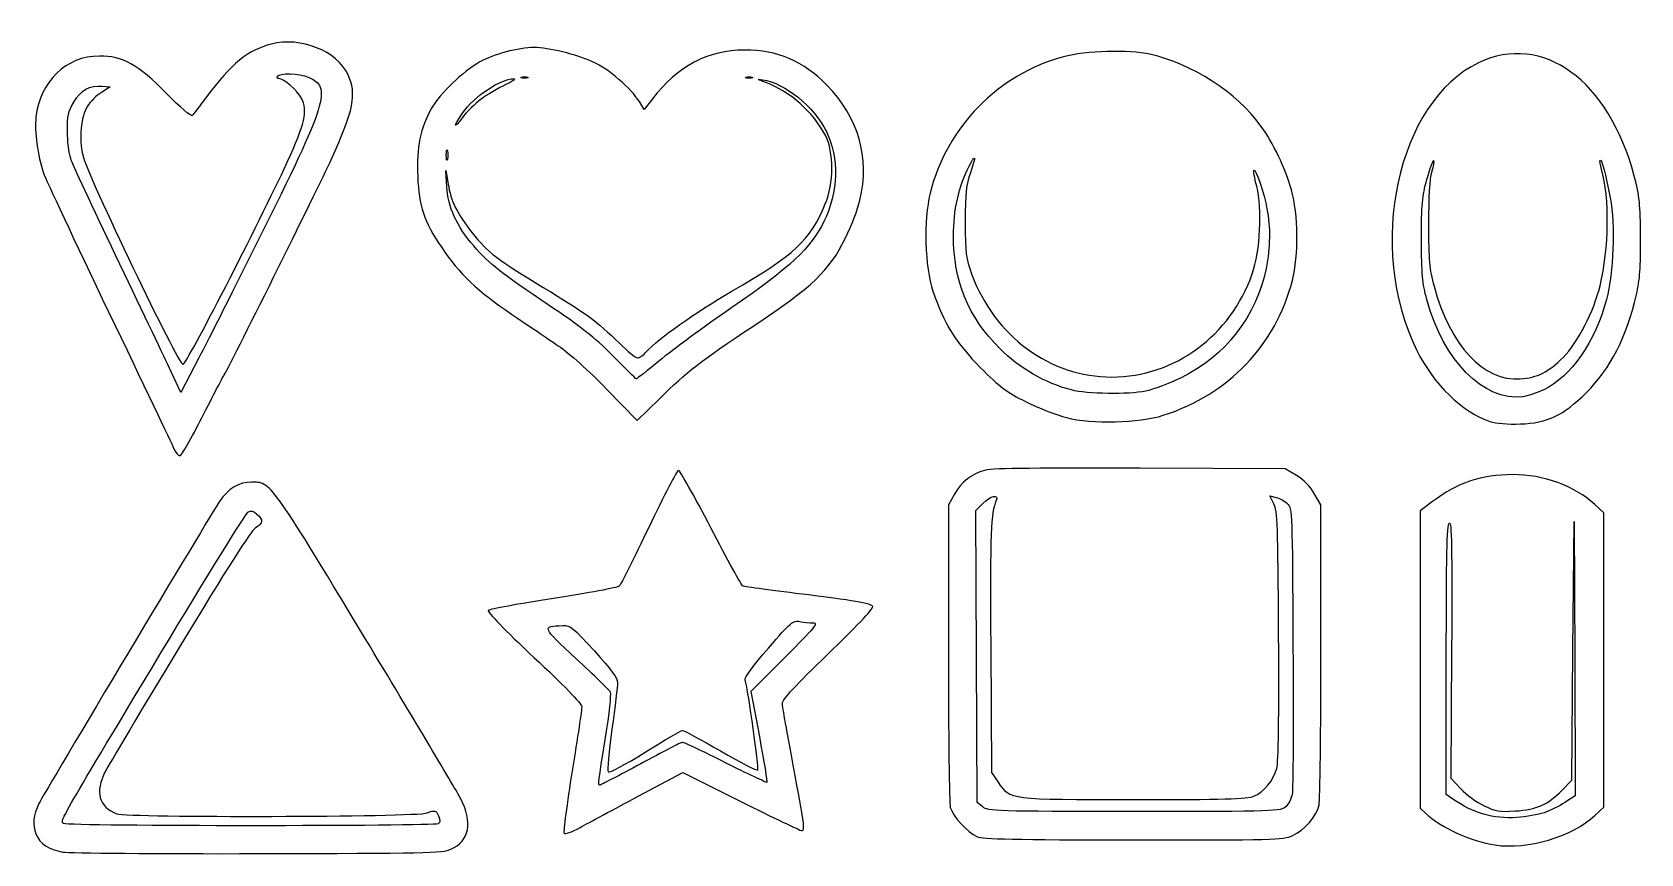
# Model space of a CAD drawing. Header units: centimetres. Extents: x -8.7 to 9.1, y 15.5 to 24.6.
import ezdxf

# ---------------------------------------------------------------- set-up
doc = ezdxf.new("R2010")
doc.units = ezdxf.units.CM
doc.header["$MEASUREMENT"] = 0
doc.layers.add('Layer 1', color=7, linetype='Continuous')

msp = doc.modelspace()

# ---------------------------------------------------------------- linework, layer by layer
at = {"layer": 'Layer 1'}
for points, knots in [([(7.47234, 20.31422), (7.16802, 20.4134), (6.84967, 20.72395), (6.66033, 21.10632), (6.66033, 21.10632), (6.09834, 22.24131), (6.44721, 23.85918), (7.34656, 24.28866), (7.34656, 24.28866), (8.05811, 24.62846), (8.79112, 24.09546), (9.07176, 23.03421), (9.07176, 23.03421), (9.13023, 22.81313), (9.14006, 22.71853), (9.14246, 22.35408), (9.14246, 22.35408), (9.1446, 22.02833), (9.134, 21.88256), (9.09648, 21.72167), (9.09648, 21.72167), (8.98504, 21.24377), (8.81133, 20.90408), (8.53935, 20.63219), (8.53935, 20.63219), (8.28673, 20.37964), (8.11254, 20.29698), (7.80959, 20.28586), (7.80959, 20.28586), (7.66803, 20.28067), (7.54305, 20.29118), (7.47234, 20.31422)], [0, 0, 0, 0, 0.11111111, 0.11111111, 0.11111111, 0.11111111, 0.22222222, 0.22222222, 0.22222222, 0.22222222, 0.33333333, 0.33333333, 0.33333333, 0.33333333, 0.44444444, 0.44444444, 0.44444444, 0.44444444, 0.55555556, 0.55555556, 0.55555556, 0.55555556, 0.66666667, 0.66666667, 0.66666667, 0.66666667, 0.77777778, 0.77777778, 0.77777778, 0.77777778, 1, 1, 1, 1]), ([(-7.11151, 20.01913), (-7.13239, 20.06643), (-7.45657, 20.7459), (-7.83191, 21.52907), (-7.83191, 21.52907), (-8.20724, 22.31224), (-8.53183, 23.00453), (-8.5532, 23.06748), (-8.5532, 23.06748), (-8.61841, 23.25955), (-8.65495, 23.52987), (-8.63692, 23.68679), (-8.63692, 23.68679), (-8.59102, 24.08637), (-8.30473, 24.36182), (-7.93312, 24.36394), (-7.93312, 24.36394), (-7.67358, 24.36541), (-7.511, 24.27434), (-7.18789, 23.94644), (-7.18789, 23.94644), (-7.03897, 23.79533), (-6.91708, 23.69155), (-6.90484, 23.70547), (-6.90484, 23.70547), (-6.89302, 23.71891), (-6.82525, 23.80731), (-6.75423, 23.90189), (-6.75423, 23.90189), (-6.46555, 24.28639), (-6.29375, 24.42715), (-6.02812, 24.49682), (-6.02812, 24.49682), (-5.70559, 24.58141), (-5.29795, 24.41792), (-5.17916, 24.15632), (-5.17916, 24.15632), (-5.0805, 23.93907), (-5.11399, 23.77092), (-5.36682, 23.21398), (-5.36682, 23.21398), (-5.5059, 22.90762), (-6.51881, 20.86878), (-6.55641, 20.8195), (-6.55641, 20.8195), (-6.56752, 20.80495), (-6.67473, 20.59956), (-6.79466, 20.36309), (-6.79466, 20.36309), (-6.9146, 20.12662), (-7.02641, 19.93314), (-7.04313, 19.93314), (-7.04313, 19.93314), (-7.05985, 19.93314), (-7.09063, 19.97184), (-7.11151, 20.01913)], [0, 0, 0, 0, 0.06666667, 0.06666667, 0.06666667, 0.06666667, 0.13333333, 0.13333333, 0.13333333, 0.13333333, 0.2, 0.2, 0.2, 0.2, 0.26666667, 0.26666667, 0.26666667, 0.26666667, 0.33333333, 0.33333333, 0.33333333, 0.33333333, 0.4, 0.4, 0.4, 0.4, 0.46666667, 0.46666667, 0.46666667, 0.46666667, 0.53333333, 0.53333333, 0.53333333, 0.53333333, 0.6, 0.6, 0.6, 0.6, 0.66666667, 0.66666667, 0.66666667, 0.66666667, 0.73333333, 0.73333333, 0.73333333, 0.73333333, 0.8, 0.8, 0.8, 0.8, 0.86666667, 0.86666667, 0.86666667, 0.86666667, 1, 1, 1, 1]), ([(-2.31057, 20.66969), (-2.50471, 20.86952), (-2.7324, 21.07391), (-2.84921, 21.15321), (-2.84921, 21.15321), (-2.9605, 21.22876), (-3.19444, 21.38652), (-3.36906, 21.50378), (-3.36906, 21.50378), (-3.73473, 21.74932), (-3.94988, 21.95474), (-4.1416, 22.2414), (-4.1416, 22.2414), (-4.33823, 22.53538), (-4.39244, 22.69601), (-4.40733, 23.02877), (-4.40733, 23.02877), (-4.42174, 23.35096), (-4.37745, 23.56804), (-4.25258, 23.78721), (-4.25258, 23.78721), (-4.16047, 23.94889), (-3.90852, 24.18978), (-3.71732, 24.29898), (-3.71732, 24.29898), (-3.56892, 24.38373), (-3.28985, 24.45752), (-3.11771, 24.45752), (-3.11771, 24.45752), (-2.95869, 24.45752), (-2.65221, 24.38253), (-2.46319, 24.29737), (-2.46319, 24.29737), (-2.28977, 24.21923), (-2.04391, 24.00842), (-1.95114, 23.85832), (-1.95114, 23.85832), (-1.95114, 23.85832), (-1.89685, 23.77049), (-1.89685, 23.77049), (-1.89685, 23.77049), (-1.89685, 23.77049), (-1.80653, 23.88882), (-1.80653, 23.88882), (-1.80653, 23.88882), (-1.53028, 24.25073), (-1.18981, 24.4314), (-0.7853, 24.43075), (-0.7853, 24.43075), (-0.41757, 24.43015), (-0.13873, 24.31092), (0.12585, 24.04113), (0.12585, 24.04113), (0.47823, 23.6818), (0.60476, 23.24162), (0.49253, 22.76548), (0.49253, 22.76548), (0.4704, 22.6716), (0.39708, 22.4811), (0.32958, 22.34214), (0.32958, 22.34214), (0.15735, 21.98755), (-0.03064, 21.80806), (-0.68467, 21.37373), (-0.68467, 21.37373), (-1.29054, 20.97138), (-1.4104, 20.87846), (-1.7324, 20.56157), (-1.7324, 20.56157), (-1.7324, 20.56157), (-1.97428, 20.32353), (-1.97428, 20.32353), (-1.97428, 20.32353), (-1.97428, 20.32353), (-2.31057, 20.66969), (-2.31057, 20.66969)], [0, 0, 0, 0, 0.05, 0.05, 0.05, 0.05, 0.1, 0.1, 0.1, 0.1, 0.15, 0.15, 0.15, 0.15, 0.2, 0.2, 0.2, 0.2, 0.25, 0.25, 0.25, 0.25, 0.3, 0.3, 0.3, 0.3, 0.35, 0.35, 0.35, 0.35, 0.4, 0.4, 0.4, 0.4, 0.45, 0.45, 0.45, 0.45, 0.5, 0.5, 0.5, 0.5, 0.55, 0.55, 0.55, 0.55, 0.6, 0.6, 0.6, 0.6, 0.65, 0.65, 0.65, 0.65, 0.7, 0.7, 0.7, 0.7, 0.75, 0.75, 0.75, 0.75, 0.8, 0.8, 0.8, 0.8, 0.85, 0.85, 0.85, 0.85, 0.9, 0.9, 0.9, 0.9, 1, 1, 1, 1]), ([(2.7825, 20.35613), (2.67336, 20.38506), (2.47096, 20.46439), (2.33271, 20.53241), (2.33271, 20.53241), (2.11764, 20.63823), (2.04491, 20.6927), (1.82886, 20.90977), (1.82886, 20.90977), (1.55989, 21.18001), (1.4208, 21.40348), (1.30045, 21.75877), (1.30045, 21.75877), (1.21074, 22.02358), (1.19638, 22.54646), (1.27063, 22.84471), (1.27063, 22.84471), (1.45281, 23.57644), (2.02413, 24.1607), (2.74846, 24.35598), (2.74846, 24.35598), (2.99043, 24.42122), (3.47847, 24.43522), (3.70496, 24.38341), (3.70496, 24.38341), (4.17911, 24.27496), (4.65997, 23.96431), (4.93621, 23.588), (4.93621, 23.588), (5.06884, 23.40732), (5.20643, 23.11886), (5.27342, 22.88101), (5.27342, 22.88101), (5.34993, 22.60932), (5.35489, 22.15269), (5.28431, 21.87783), (5.28431, 21.87783), (5.10004, 21.16025), (4.57959, 20.61602), (3.85406, 20.38225), (3.85406, 20.38225), (3.58498, 20.29554), (3.05934, 20.28273), (2.7825, 20.35613)], [0, 0, 0, 0, 0.08333333, 0.08333333, 0.08333333, 0.08333333, 0.16666667, 0.16666667, 0.16666667, 0.16666667, 0.25, 0.25, 0.25, 0.25, 0.33333333, 0.33333333, 0.33333333, 0.33333333, 0.41666667, 0.41666667, 0.41666667, 0.41666667, 0.5, 0.5, 0.5, 0.5, 0.58333333, 0.58333333, 0.58333333, 0.58333333, 0.66666667, 0.66666667, 0.66666667, 0.66666667, 0.75, 0.75, 0.75, 0.75, 0.83333333, 0.83333333, 0.83333333, 0.83333333, 1, 1, 1, 1]), ([(-6.17783, 22.31439), (-5.4037, 23.86709), (-5.35683, 24.01936), (-5.6193, 24.12903), (-5.6193, 24.12903), (-5.72252, 24.17216), (-5.93785, 24.17906), (-5.96198, 24.14002), (-5.96198, 24.14002), (-5.97097, 24.12547), (-5.96387, 24.11356), (-5.94619, 24.11356), (-5.94619, 24.11356), (-5.89096, 24.11356), (-5.73899, 23.98233), (-5.69442, 23.89614), (-5.69442, 23.89614), (-5.62434, 23.76062), (-5.65829, 23.60864), (-5.85275, 23.18752), (-5.85275, 23.18752), (-6.17257, 22.4949), (-6.96683, 20.9526), (-7.0074, 20.94542), (-7.0074, 20.94542), (-7.0566, 20.93671), (-8.07013, 23.05018), (-8.11901, 23.26341), (-8.11901, 23.26341), (-8.16182, 23.45016), (-8.13865, 23.69079), (-8.06665, 23.80729), (-8.06665, 23.80729), (-8.0354, 23.85786), (-7.96578, 23.92662), (-7.91195, 23.96009), (-7.91195, 23.96009), (-7.91195, 23.96009), (-7.81406, 24.02096), (-7.81406, 24.02096), (-7.81406, 24.02096), (-7.81406, 24.02096), (-7.90319, 24.02948), (-7.90319, 24.02948), (-7.90319, 24.02948), (-8.04085, 24.04265), (-8.13891, 23.98745), (-8.21856, 23.85196), (-8.21856, 23.85196), (-8.27993, 23.74758), (-8.2901, 23.70119), (-8.28884, 23.53148), (-8.28884, 23.53148), (-8.28802, 23.42234), (-8.27136, 23.28542), (-8.2518, 23.22721), (-8.2518, 23.22721), (-8.23225, 23.169), (-8.00812, 22.6868), (-7.75375, 22.15564), (-7.75375, 22.15564), (-7.49937, 21.62449), (-7.23247, 21.06494), (-7.16064, 20.9122), (-7.16064, 20.9122), (-7.16064, 20.9122), (-7.03002, 20.63449), (-7.03002, 20.63449), (-7.03002, 20.63449), (-7.03002, 20.63449), (-6.83147, 21.01803), (-6.83147, 21.01803), (-6.83147, 21.01803), (-6.72227, 21.22899), (-6.42813, 21.81235), (-6.17783, 22.31439)], [0, 0, 0, 0, 0.05, 0.05, 0.05, 0.05, 0.1, 0.1, 0.1, 0.1, 0.15, 0.15, 0.15, 0.15, 0.2, 0.2, 0.2, 0.2, 0.25, 0.25, 0.25, 0.25, 0.3, 0.3, 0.3, 0.3, 0.35, 0.35, 0.35, 0.35, 0.4, 0.4, 0.4, 0.4, 0.45, 0.45, 0.45, 0.45, 0.5, 0.5, 0.5, 0.5, 0.55, 0.55, 0.55, 0.55, 0.6, 0.6, 0.6, 0.6, 0.65, 0.65, 0.65, 0.65, 0.7, 0.7, 0.7, 0.7, 0.75, 0.75, 0.75, 0.75, 0.8, 0.8, 0.8, 0.8, 0.85, 0.85, 0.85, 0.85, 0.9, 0.9, 0.9, 0.9, 1, 1, 1, 1]), ([(-1.72614, 20.98952), (-1.58688, 21.10486), (-1.22686, 21.36895), (-0.9261, 21.57639), (-0.9261, 21.57639), (-0.27801, 22.0234), (-0.04915, 22.23722), (0.09312, 22.52866), (0.09312, 22.52866), (0.25395, 22.8581), (0.2642, 23.23239), (0.12048, 23.5272), (0.12048, 23.5272), (-0.01265, 23.80028), (-0.33827, 24.06494), (-0.58627, 24.10164), (-0.58627, 24.10164), (-0.65353, 24.1116), (-0.64653, 24.10535), (-0.55125, 24.07035), (-0.55125, 24.07035), (-0.28073, 23.97098), (-0.02823, 23.74606), (0.11308, 23.47856), (0.11308, 23.47856), (0.20522, 23.30415), (0.20324, 22.94904), (0.10889, 22.72428), (0.10889, 22.72428), (-0.06229, 22.31651), (-0.22561, 22.16437), (-0.93257, 21.75408), (-0.93257, 21.75408), (-1.33482, 21.52063), (-1.7333, 21.23791), (-1.87216, 21.08744), (-1.87216, 21.08744), (-1.90744, 21.04921), (-1.95216, 21.01794), (-1.97153, 21.01794), (-1.97153, 21.01794), (-1.9909, 21.01794), (-2.0811, 21.091), (-2.17197, 21.1803), (-2.17197, 21.1803), (-2.42259, 21.42659), (-2.54799, 21.51855), (-3.01727, 21.80016), (-3.01727, 21.80016), (-3.52171, 22.10287), (-3.63014, 22.18624), (-3.80286, 22.40418), (-3.80286, 22.40418), (-3.96912, 22.61398), (-4.04029, 22.75767), (-4.07014, 22.94385), (-4.07014, 22.94385), (-4.07014, 22.94385), (-4.09436, 23.09492), (-4.09436, 23.09492), (-4.09436, 23.09492), (-4.09436, 23.09492), (-4.08522, 22.9149), (-4.08522, 22.9149), (-4.08522, 22.9149), (-4.07404, 22.69484), (-3.97338, 22.47356), (-3.7868, 22.25887), (-3.7868, 22.25887), (-3.61343, 22.05938), (-3.46849, 21.94515), (-2.95092, 21.60008), (-2.95092, 21.60008), (-2.6155, 21.37646), (-2.44332, 21.24056), (-2.24977, 21.04665), (-2.24977, 21.04665), (-2.10867, 20.90529), (-1.99011, 20.78742), (-1.98629, 20.78472), (-1.98629, 20.78472), (-1.98248, 20.78202), (-1.86541, 20.87418), (-1.72614, 20.98952)], [0, 0, 0, 0, 0.04545455, 0.04545455, 0.04545455, 0.04545455, 0.09090909, 0.09090909, 0.09090909, 0.09090909, 0.13636364, 0.13636364, 0.13636364, 0.13636364, 0.18181818, 0.18181818, 0.18181818, 0.18181818, 0.22727273, 0.22727273, 0.22727273, 0.22727273, 0.27272727, 0.27272727, 0.27272727, 0.27272727, 0.31818182, 0.31818182, 0.31818182, 0.31818182, 0.36363636, 0.36363636, 0.36363636, 0.36363636, 0.40909091, 0.40909091, 0.40909091, 0.40909091, 0.45454545, 0.45454545, 0.45454545, 0.45454545, 0.5, 0.5, 0.5, 0.5, 0.54545455, 0.54545455, 0.54545455, 0.54545455, 0.59090909, 0.59090909, 0.59090909, 0.59090909, 0.63636364, 0.63636364, 0.63636364, 0.63636364, 0.68181818, 0.68181818, 0.68181818, 0.68181818, 0.72727273, 0.72727273, 0.72727273, 0.72727273, 0.77272727, 0.77272727, 0.77272727, 0.77272727, 0.81818182, 0.81818182, 0.81818182, 0.81818182, 0.86363636, 0.86363636, 0.86363636, 0.86363636, 0.90909091, 0.90909091, 0.90909091, 0.90909091, 1, 1, 1, 1]), ([(-3.70224, 23.88686), (-3.63234, 23.93818), (-3.51092, 24.01006), (-3.43242, 24.0466), (-3.43242, 24.0466), (-3.35392, 24.08314), (-3.3135, 24.1129), (-3.3426, 24.11272), (-3.3426, 24.11272), (-3.49237, 24.11181), (-3.78379, 23.91547), (-3.91202, 23.72909), (-3.91202, 23.72909), (-4.01551, 23.57868), (-4.01396, 23.54252), (-3.91008, 23.68377), (-3.91008, 23.68377), (-3.86567, 23.74416), (-3.77214, 23.83555), (-3.70224, 23.88686)], [0, 0, 0, 0, 0.16666667, 0.16666667, 0.16666667, 0.16666667, 0.33333333, 0.33333333, 0.33333333, 0.33333333, 0.5, 0.5, 0.5, 0.5, 0.66666667, 0.66666667, 0.66666667, 0.66666667, 1, 1, 1, 1]), ([(-3.19047, 24.13108), (-3.20866, 24.13842), (-3.23842, 24.13842), (-3.25661, 24.13108), (-3.25661, 24.13108), (-3.2748, 24.12374), (-3.25992, 24.11774), (-3.22354, 24.11774), (-3.22354, 24.11774), (-3.18716, 24.11774), (-3.17228, 24.12374), (-3.19047, 24.13108)], [0, 0, 0, 0, 0.25, 0.25, 0.25, 0.25, 0.5, 0.5, 0.5, 0.5, 1, 1, 1, 1]), ([(-0.70338, 24.13108), (-0.72157, 24.13842), (-0.75134, 24.13842), (-0.76953, 24.13108), (-0.76953, 24.13108), (-0.78772, 24.12374), (-0.77284, 24.11774), (-0.73646, 24.11774), (-0.73646, 24.11774), (-0.70008, 24.11774), (-0.68519, 24.12374), (-0.70338, 24.13108)], [0, 0, 0, 0, 0.25, 0.25, 0.25, 0.25, 0.5, 0.5, 0.5, 0.5, 1, 1, 1, 1]), ([(-4.07843, 23.3132), (-4.08508, 23.33866), (-4.09053, 23.31783), (-4.09053, 23.26689), (-4.09053, 23.26689), (-4.09053, 23.21596), (-4.08508, 23.19513), (-4.07843, 23.22059), (-4.07843, 23.22059), (-4.07177, 23.24606), (-4.07177, 23.28773), (-4.07843, 23.3132)], [0, 0, 0, 0, 0.25, 0.25, 0.25, 0.25, 0.5, 0.5, 0.5, 0.5, 1, 1, 1, 1]), ([(3.66094, 20.64975), (3.73805, 20.66553), (3.91426, 20.7325), (4.0525, 20.79859), (4.0525, 20.79859), (4.5331, 21.02832), (4.89358, 21.49257), (4.9924, 22.00906), (4.9924, 22.00906), (5.03878, 22.25145), (5.04201, 22.45927), (5.00271, 22.67184), (5.00271, 22.67184), (4.97253, 22.8351), (4.87545, 23.11971), (4.85643, 23.10069), (4.85643, 23.10069), (4.85032, 23.09458), (4.86477, 23.0137), (4.88853, 22.92095), (4.88853, 22.92095), (4.95268, 22.67053), (4.9288, 22.20721), (4.83839, 21.94835), (4.83839, 21.94835), (4.59984, 21.2653), (3.97558, 20.80627), (3.28521, 20.80627), (3.28521, 20.80627), (2.59805, 20.80627), (1.98482, 21.25706), (1.73015, 21.94941), (1.73015, 21.94941), (1.66528, 22.12578), (1.65916, 22.17547), (1.65914, 22.52606), (1.65914, 22.52606), (1.65912, 22.85228), (1.66766, 22.93343), (1.71615, 23.06821), (1.71615, 23.06821), (1.78283, 23.25357), (1.77633, 23.28872), (1.70223, 23.14346), (1.70223, 23.14346), (1.58636, 22.91633), (1.52869, 22.65793), (1.529, 22.36731), (1.529, 22.36731), (1.52955, 21.86821), (1.69265, 21.4719), (2.0418, 21.12127), (2.0418, 21.12127), (2.25732, 20.90484), (2.54487, 20.73866), (2.83542, 20.66263), (2.83542, 20.66263), (3.00991, 20.61696), (3.46593, 20.60985), (3.66094, 20.64975)], [0, 0, 0, 0, 0.0625, 0.0625, 0.0625, 0.0625, 0.125, 0.125, 0.125, 0.125, 0.1875, 0.1875, 0.1875, 0.1875, 0.25, 0.25, 0.25, 0.25, 0.3125, 0.3125, 0.3125, 0.3125, 0.375, 0.375, 0.375, 0.375, 0.4375, 0.4375, 0.4375, 0.4375, 0.5, 0.5, 0.5, 0.5, 0.5625, 0.5625, 0.5625, 0.5625, 0.625, 0.625, 0.625, 0.625, 0.6875, 0.6875, 0.6875, 0.6875, 0.75, 0.75, 0.75, 0.75, 0.8125, 0.8125, 0.8125, 0.8125, 0.875, 0.875, 0.875, 0.875, 1, 1, 1, 1]), ([(8.06905, 20.66597), (8.369, 20.80757), (8.63962, 21.19689), (8.7643, 21.66617), (8.7643, 21.66617), (8.84305, 21.96258), (8.86205, 22.48928), (8.80486, 22.79064), (8.80486, 22.79064), (8.75523, 23.05216), (8.70991, 23.22354), (8.69446, 23.20809), (8.69446, 23.20809), (8.6885, 23.20213), (8.69487, 23.15802), (8.70862, 23.11007), (8.70862, 23.11007), (8.80073, 22.78891), (8.7939, 22.23761), (8.6926, 21.81535), (8.6926, 21.81535), (8.62583, 21.53705), (8.4441, 21.18376), (8.28681, 21.02647), (8.28681, 21.02647), (8.12057, 20.86023), (8.00061, 20.79982), (7.80784, 20.78527), (7.80784, 20.78527), (7.403, 20.75472), (7.02962, 21.15613), (6.8531, 21.81169), (6.8531, 21.81169), (6.80094, 22.00538), (6.7925, 22.10082), (6.79226, 22.4996), (6.79226, 22.4996), (6.79208, 22.80269), (6.80383, 23.00239), (6.82628, 23.07774), (6.82628, 23.07774), (6.84513, 23.14106), (6.85528, 23.19815), (6.84881, 23.20461), (6.84881, 23.20461), (6.84235, 23.21107), (6.80919, 23.1176), (6.77512, 22.99689), (6.77512, 22.99689), (6.72088, 22.80473), (6.71332, 22.72144), (6.71438, 22.32762), (6.71438, 22.32762), (6.71539, 21.95151), (6.72498, 21.84316), (6.77295, 21.66617), (6.77295, 21.66617), (6.95692, 20.98739), (7.40273, 20.5354), (7.83604, 20.58837), (7.83604, 20.58837), (7.88698, 20.59459), (7.99183, 20.62951), (8.06905, 20.66597)], [0, 0, 0, 0, 0.05882353, 0.05882353, 0.05882353, 0.05882353, 0.11764706, 0.11764706, 0.11764706, 0.11764706, 0.17647059, 0.17647059, 0.17647059, 0.17647059, 0.23529412, 0.23529412, 0.23529412, 0.23529412, 0.29411765, 0.29411765, 0.29411765, 0.29411765, 0.35294118, 0.35294118, 0.35294118, 0.35294118, 0.41176471, 0.41176471, 0.41176471, 0.41176471, 0.47058824, 0.47058824, 0.47058824, 0.47058824, 0.52941176, 0.52941176, 0.52941176, 0.52941176, 0.58823529, 0.58823529, 0.58823529, 0.58823529, 0.64705882, 0.64705882, 0.64705882, 0.64705882, 0.70588235, 0.70588235, 0.70588235, 0.70588235, 0.76470588, 0.76470588, 0.76470588, 0.76470588, 0.82352941, 0.82352941, 0.82352941, 0.82352941, 0.88235294, 0.88235294, 0.88235294, 0.88235294, 1, 1, 1, 1]), ([(1.78847, 15.71333), (1.68617, 15.75824), (1.52034, 15.93982), (1.49333, 16.03649), (1.49333, 16.03649), (1.48205, 16.07687), (1.47281, 16.8481), (1.47281, 17.75033), (1.47281, 17.75033), (1.47281, 17.75033), (1.47281, 19.39075), (1.47281, 19.39075), (1.47281, 19.39075), (1.47281, 19.39075), (1.53896, 19.50879), (1.53896, 19.50879), (1.53896, 19.50879), (1.61313, 19.64114), (1.73512, 19.73459), (1.88714, 19.77553), (1.88714, 19.77553), (1.95398, 19.79353), (2.5438, 19.80036), (3.59632, 19.79532), (3.59632, 19.79532), (3.59632, 19.79532), (5.20344, 19.78762), (5.20344, 19.78762), (5.20344, 19.78762), (5.20344, 19.78762), (5.32841, 19.71416), (5.32841, 19.71416), (5.32841, 19.71416), (5.40945, 19.66652), (5.47921, 19.59676), (5.52685, 19.51572), (5.52685, 19.51572), (5.52685, 19.51572), (5.60031, 19.39075), (5.60031, 19.39075), (5.60031, 19.39075), (5.60031, 19.39075), (5.60031, 17.77679), (5.60031, 17.77679), (5.60031, 17.77679), (5.60031, 16.88911), (5.5908, 16.11793), (5.57917, 16.06305), (5.57917, 16.06305), (5.55242, 15.93685), (5.42037, 15.78508), (5.28304, 15.7227), (5.28304, 15.7227), (5.18395, 15.67768), (5.06831, 15.67462), (3.52334, 15.67609), (3.52334, 15.67609), (2.19695, 15.67736), (1.85362, 15.68473), (1.78847, 15.71333)], [0, 0, 0, 0, 0.0625, 0.0625, 0.0625, 0.0625, 0.125, 0.125, 0.125, 0.125, 0.1875, 0.1875, 0.1875, 0.1875, 0.25, 0.25, 0.25, 0.25, 0.3125, 0.3125, 0.3125, 0.3125, 0.375, 0.375, 0.375, 0.375, 0.4375, 0.4375, 0.4375, 0.4375, 0.5, 0.5, 0.5, 0.5, 0.5625, 0.5625, 0.5625, 0.5625, 0.625, 0.625, 0.625, 0.625, 0.6875, 0.6875, 0.6875, 0.6875, 0.75, 0.75, 0.75, 0.75, 0.8125, 0.8125, 0.8125, 0.8125, 0.875, 0.875, 0.875, 0.875, 1, 1, 1, 1]), ([(-8.33827, 15.54175), (-8.502, 15.56985), (-8.58958, 15.62847), (-8.63685, 15.74159), (-8.63685, 15.74159), (-8.67877, 15.84192), (-8.66763, 15.95409), (-8.60325, 16.07994), (-8.60325, 16.07994), (-8.53821, 16.20708), (-6.69224, 19.29577), (-6.60357, 19.42582), (-6.60357, 19.42582), (-6.50462, 19.57095), (-6.38872, 19.64188), (-6.25032, 19.642), (-6.25032, 19.642), (-6.03404, 19.6422), (-6.03716, 19.64648), (-4.98855, 17.9085), (-4.98855, 17.9085), (-4.45316, 17.02114), (-3.97891, 16.22508), (-3.93467, 16.13947), (-3.93467, 16.13947), (-3.79435, 15.86796), (-3.83152, 15.66617), (-4.03919, 15.57192), (-4.03919, 15.57192), (-4.12692, 15.53211), (-4.33412, 15.52745), (-6.17364, 15.52386), (-6.17364, 15.52386), (-7.29415, 15.52168), (-8.26824, 15.52973), (-8.33827, 15.54175)], [0, 0, 0, 0, 0.1, 0.1, 0.1, 0.1, 0.2, 0.2, 0.2, 0.2, 0.3, 0.3, 0.3, 0.3, 0.4, 0.4, 0.4, 0.4, 0.5, 0.5, 0.5, 0.5, 0.6, 0.6, 0.6, 0.6, 0.7, 0.7, 0.7, 0.7, 0.8, 0.8, 0.8, 0.8, 1, 1, 1, 1]), ([(-2.78568, 15.75063), (-2.79467, 15.76517), (-2.75399, 16.07605), (-2.69528, 16.44146), (-2.69528, 16.44146), (-2.63657, 16.80688), (-2.58854, 17.12779), (-2.58854, 17.1546), (-2.58854, 17.1546), (-2.58854, 17.18385), (-2.8007, 17.4017), (-3.11892, 17.6992), (-3.11892, 17.6992), (-3.44317, 18.00235), (-3.6398, 18.20455), (-3.62486, 18.21949), (-3.62486, 18.21949), (-3.61143, 18.23292), (-3.28644, 18.29225), (-2.90266, 18.35132), (-2.90266, 18.35132), (-2.51889, 18.41039), (-2.19115, 18.47197), (-2.17435, 18.48817), (-2.17435, 18.48817), (-2.15755, 18.50437), (-2.00903, 18.8004), (-1.84431, 19.14601), (-1.84431, 19.14601), (-1.67959, 19.49162), (-1.5326, 19.77431), (-1.51767, 19.7742), (-1.51767, 19.7742), (-1.50273, 19.7741), (-1.34169, 19.48685), (-1.15979, 19.13588), (-1.15979, 19.13588), (-0.97789, 18.7849), (-0.81715, 18.49351), (-0.8026, 18.48833), (-0.8026, 18.48833), (-0.78805, 18.48315), (-0.46063, 18.43917), (-0.07501, 18.3906), (-0.07501, 18.3906), (0.49152, 18.31925), (0.62765, 18.29439), (0.63405, 18.26114), (0.63405, 18.26114), (0.63881, 18.23645), (0.44034, 18.02591), (0.13797, 17.73489), (0.13797, 17.73489), (-0.21743, 17.39284), (-0.36604, 17.2326), (-0.36604, 17.19145), (-0.36604, 17.19145), (-0.36604, 17.15936), (-0.31246, 16.8506), (-0.24698, 16.50533), (-0.24698, 16.50533), (-0.1204, 15.83796), (-0.1129, 15.77919), (-0.15423, 15.77919), (-0.15423, 15.77919), (-0.16871, 15.77919), (-0.47072, 15.92413), (-0.82538, 16.10128), (-0.82538, 16.10128), (-0.82538, 16.10128), (-1.4702, 16.42337), (-1.4702, 16.42337), (-1.4702, 16.42337), (-1.4702, 16.42337), (-1.95661, 16.16382), (-1.95661, 16.16382), (-1.95661, 16.16382), (-2.22413, 16.02106), (-2.51644, 15.86374), (-2.60618, 15.81422), (-2.60618, 15.81422), (-2.70282, 15.76089), (-2.776, 15.73496), (-2.78568, 15.75063)], [0, 0, 0, 0, 0.04545455, 0.04545455, 0.04545455, 0.04545455, 0.09090909, 0.09090909, 0.09090909, 0.09090909, 0.13636364, 0.13636364, 0.13636364, 0.13636364, 0.18181818, 0.18181818, 0.18181818, 0.18181818, 0.22727273, 0.22727273, 0.22727273, 0.22727273, 0.27272727, 0.27272727, 0.27272727, 0.27272727, 0.31818182, 0.31818182, 0.31818182, 0.31818182, 0.36363636, 0.36363636, 0.36363636, 0.36363636, 0.40909091, 0.40909091, 0.40909091, 0.40909091, 0.45454545, 0.45454545, 0.45454545, 0.45454545, 0.5, 0.5, 0.5, 0.5, 0.54545455, 0.54545455, 0.54545455, 0.54545455, 0.59090909, 0.59090909, 0.59090909, 0.59090909, 0.63636364, 0.63636364, 0.63636364, 0.63636364, 0.68181818, 0.68181818, 0.68181818, 0.68181818, 0.72727273, 0.72727273, 0.72727273, 0.72727273, 0.77272727, 0.77272727, 0.77272727, 0.77272727, 0.81818182, 0.81818182, 0.81818182, 0.81818182, 0.86363636, 0.86363636, 0.86363636, 0.86363636, 0.90909091, 0.90909091, 0.90909091, 0.90909091, 1, 1, 1, 1]), ([(7.52879, 15.61996), (7.26256, 15.65985), (6.92726, 15.81247), (6.75787, 15.97087), (6.75787, 15.97087), (6.75787, 15.97087), (6.69834, 16.02654), (6.69834, 16.02654), (6.69834, 16.02654), (6.69834, 16.02654), (6.69834, 17.67471), (6.69834, 17.67471), (6.69834, 17.67471), (6.69834, 17.67471), (6.69834, 19.32289), (6.69834, 19.32289), (6.69834, 19.32289), (6.69834, 19.32289), (6.83724, 19.4266), (6.83724, 19.4266), (6.83724, 19.4266), (7.12004, 19.63774), (7.37659, 19.72389), (7.72432, 19.72445), (7.72432, 19.72445), (8.06702, 19.72501), (8.40927, 19.60021), (8.63641, 19.39186), (8.63641, 19.39186), (8.63641, 19.39186), (8.73563, 19.30084), (8.73563, 19.30084), (8.73563, 19.30084), (8.73563, 19.30084), (8.73563, 17.66926), (8.73563, 17.66926), (8.73563, 17.66926), (8.73563, 17.66926), (8.73563, 16.03768), (8.73563, 16.03768), (8.73563, 16.03768), (8.73563, 16.03768), (8.64028, 15.95034), (8.64028, 15.95034), (8.64028, 15.95034), (8.3773, 15.70947), (7.89272, 15.56543), (7.52879, 15.61996)], [0, 0, 0, 0, 0.07692308, 0.07692308, 0.07692308, 0.07692308, 0.15384615, 0.15384615, 0.15384615, 0.15384615, 0.23076923, 0.23076923, 0.23076923, 0.23076923, 0.30769231, 0.30769231, 0.30769231, 0.30769231, 0.38461538, 0.38461538, 0.38461538, 0.38461538, 0.46153846, 0.46153846, 0.46153846, 0.46153846, 0.53846154, 0.53846154, 0.53846154, 0.53846154, 0.61538462, 0.61538462, 0.61538462, 0.61538462, 0.69230769, 0.69230769, 0.69230769, 0.69230769, 0.76923077, 0.76923077, 0.76923077, 0.76923077, 0.84615385, 0.84615385, 0.84615385, 0.84615385, 1, 1, 1, 1]), ([(5.21046, 16.04366), (5.24164, 16.07271), (5.27417, 16.13522), (5.28275, 16.18257), (5.28275, 16.18257), (5.29134, 16.22992), (5.29486, 16.96188), (5.29059, 17.80914), (5.29059, 17.80914), (5.28302, 19.30932), (5.28143, 19.35098), (5.2299, 19.40159), (5.2299, 19.40159), (5.20079, 19.43017), (5.14455, 19.46148), (5.1049, 19.47115), (5.1049, 19.47115), (5.1049, 19.47115), (5.03283, 19.48875), (5.03283, 19.48875), (5.03283, 19.48875), (5.03283, 19.48875), (5.07845, 19.40006), (5.07845, 19.40006), (5.07845, 19.40006), (5.1196, 19.32006), (5.1248, 19.1772), (5.13159, 17.94174), (5.13159, 17.94174), (5.13656, 17.03613), (5.1296, 16.53679), (5.11105, 16.46789), (5.11105, 16.46789), (5.07579, 16.33696), (4.96727, 16.20616), (4.85495, 16.15923), (4.85495, 16.15923), (4.7862, 16.13051), (4.51746, 16.12314), (3.53795, 16.12314), (3.53795, 16.12314), (2.14679, 16.12314), (2.15776, 16.12176), (2.02405, 16.31466), (2.02405, 16.31466), (2.02405, 16.31466), (1.94906, 16.42284), (1.94906, 16.42284), (1.94906, 16.42284), (1.94906, 16.42284), (1.94177, 17.82285), (1.94177, 17.82285), (1.94177, 17.82285), (1.93506, 19.10965), (1.94178, 19.2899), (2.00194, 19.43705), (2.00194, 19.43705), (2.0329, 19.51278), (1.94172, 19.4933), (1.85383, 19.40542), (1.85383, 19.40542), (1.85383, 19.40542), (1.77589, 19.32748), (1.77589, 19.32748), (1.77589, 19.32748), (1.77589, 19.32748), (1.7831, 17.70973), (1.7831, 17.70973), (1.7831, 17.70973), (1.7831, 17.70973), (1.79031, 16.09199), (1.79031, 16.09199), (1.79031, 16.09199), (1.79031, 16.09199), (1.85278, 16.04142), (1.85278, 16.04142), (1.85278, 16.04142), (1.91275, 15.99287), (1.97972, 15.99085), (3.53451, 15.99085), (3.53451, 15.99085), (5.11613, 15.99085), (5.15509, 15.99208), (5.21046, 16.04366)], [0, 0, 0, 0, 0.04545455, 0.04545455, 0.04545455, 0.04545455, 0.09090909, 0.09090909, 0.09090909, 0.09090909, 0.13636364, 0.13636364, 0.13636364, 0.13636364, 0.18181818, 0.18181818, 0.18181818, 0.18181818, 0.22727273, 0.22727273, 0.22727273, 0.22727273, 0.27272727, 0.27272727, 0.27272727, 0.27272727, 0.31818182, 0.31818182, 0.31818182, 0.31818182, 0.36363636, 0.36363636, 0.36363636, 0.36363636, 0.40909091, 0.40909091, 0.40909091, 0.40909091, 0.45454545, 0.45454545, 0.45454545, 0.45454545, 0.5, 0.5, 0.5, 0.5, 0.54545455, 0.54545455, 0.54545455, 0.54545455, 0.59090909, 0.59090909, 0.59090909, 0.59090909, 0.63636364, 0.63636364, 0.63636364, 0.63636364, 0.68181818, 0.68181818, 0.68181818, 0.68181818, 0.72727273, 0.72727273, 0.72727273, 0.72727273, 0.77272727, 0.77272727, 0.77272727, 0.77272727, 0.81818182, 0.81818182, 0.81818182, 0.81818182, 0.86363636, 0.86363636, 0.86363636, 0.86363636, 0.90909091, 0.90909091, 0.90909091, 0.90909091, 1, 1, 1, 1]), ([(-4.1813, 15.85475), (-4.15444, 15.87179), (-4.15352, 15.89118), (-4.17713, 15.94299), (-4.17713, 15.94299), (-4.20612, 16.00663), (-4.21142, 16.00795), (-4.30416, 15.97483), (-4.30416, 15.97483), (-4.43026, 15.92978), (-7.62232, 15.92173), (-7.73958, 15.96616), (-7.73958, 15.96616), (-7.94123, 16.04256), (-7.98648, 16.20716), (-7.86844, 16.43491), (-7.86844, 16.43491), (-7.83287, 16.50355), (-7.45966, 17.12967), (-7.03908, 17.8263), (-7.03908, 17.8263), (-6.53265, 18.66512), (-6.25068, 19.10729), (-6.20417, 19.1355), (-6.20417, 19.1355), (-6.11974, 19.18674), (-6.11617, 19.22093), (-6.18842, 19.28632), (-6.18842, 19.28632), (-6.22967, 19.32365), (-6.25374, 19.32893), (-6.28764, 19.30808), (-6.28764, 19.30808), (-6.31225, 19.29294), (-6.74657, 18.59097), (-7.25278, 17.74815), (-7.25278, 17.74815), (-8.41076, 15.82018), (-8.37358, 15.88564), (-8.32718, 15.85626), (-8.32718, 15.85626), (-8.28045, 15.82667), (-4.22789, 15.8252), (-4.1813, 15.85475)], [0, 0, 0, 0, 0.08333333, 0.08333333, 0.08333333, 0.08333333, 0.16666667, 0.16666667, 0.16666667, 0.16666667, 0.25, 0.25, 0.25, 0.25, 0.33333333, 0.33333333, 0.33333333, 0.33333333, 0.41666667, 0.41666667, 0.41666667, 0.41666667, 0.5, 0.5, 0.5, 0.5, 0.58333333, 0.58333333, 0.58333333, 0.58333333, 0.66666667, 0.66666667, 0.66666667, 0.66666667, 0.75, 0.75, 0.75, 0.75, 0.83333333, 0.83333333, 0.83333333, 0.83333333, 1, 1, 1, 1]), ([(8.07302, 15.97722), (8.1368, 15.99972), (8.24052, 16.05069), (8.30351, 16.09048), (8.30351, 16.09048), (8.30351, 16.09048), (8.41803, 16.16283), (8.41803, 16.16283), (8.41803, 16.16283), (8.41803, 16.16283), (8.41192, 17.68419), (8.41192, 17.68419), (8.41192, 17.68419), (8.41192, 17.68419), (8.4058, 19.20554), (8.4058, 19.20554), (8.4058, 19.20554), (8.4058, 19.20554), (8.39212, 17.77143), (8.39212, 17.77143), (8.39212, 17.77143), (8.39212, 17.77143), (8.37844, 16.33733), (8.37844, 16.33733), (8.37844, 16.33733), (8.37844, 16.33733), (8.27261, 16.22799), (8.27261, 16.22799), (8.27261, 16.22799), (8.11754, 16.0678), (7.98961, 16.01061), (7.755, 15.99659), (7.755, 15.99659), (7.57914, 15.98607), (7.537, 15.99309), (7.40726, 16.05447), (7.40726, 16.05447), (7.32606, 16.09288), (7.21043, 16.17768), (7.1503, 16.24292), (7.1503, 16.24292), (7.1503, 16.24292), (7.04096, 16.36153), (7.04096, 16.36153), (7.04096, 16.36153), (7.04096, 16.36153), (7.04824, 17.78791), (7.04824, 17.78791), (7.04824, 17.78791), (7.05405, 18.92667), (7.04885, 19.20876), (7.02245, 19.18683), (7.02245, 19.18683), (6.99671, 19.16546), (6.98938, 18.82912), (6.98938, 17.66952), (6.98938, 17.66952), (6.98938, 17.66952), (6.98938, 16.17966), (6.98938, 16.17966), (6.98938, 16.17966), (6.98938, 16.17966), (7.06214, 16.1285), (7.06214, 16.1285), (7.06214, 16.1285), (7.28382, 15.97262), (7.50903, 15.90778), (7.77088, 15.92445), (7.77088, 15.92445), (7.87329, 15.93097), (8.00925, 15.95472), (8.07302, 15.97722)], [0, 0, 0, 0, 0.05263158, 0.05263158, 0.05263158, 0.05263158, 0.10526316, 0.10526316, 0.10526316, 0.10526316, 0.15789474, 0.15789474, 0.15789474, 0.15789474, 0.21052632, 0.21052632, 0.21052632, 0.21052632, 0.26315789, 0.26315789, 0.26315789, 0.26315789, 0.31578947, 0.31578947, 0.31578947, 0.31578947, 0.36842105, 0.36842105, 0.36842105, 0.36842105, 0.42105263, 0.42105263, 0.42105263, 0.42105263, 0.47368421, 0.47368421, 0.47368421, 0.47368421, 0.52631579, 0.52631579, 0.52631579, 0.52631579, 0.57894737, 0.57894737, 0.57894737, 0.57894737, 0.63157895, 0.63157895, 0.63157895, 0.63157895, 0.68421053, 0.68421053, 0.68421053, 0.68421053, 0.73684211, 0.73684211, 0.73684211, 0.73684211, 0.78947368, 0.78947368, 0.78947368, 0.78947368, 0.84210526, 0.84210526, 0.84210526, 0.84210526, 0.89473684, 0.89473684, 0.89473684, 0.89473684, 1, 1, 1, 1]), ([(-1.93596, 16.52002), (-1.69351, 16.65099), (-1.48504, 16.75814), (-1.4727, 16.75814), (-1.4727, 16.75814), (-1.46035, 16.75814), (-1.24669, 16.65623), (-0.99791, 16.53168), (-0.99791, 16.53168), (-0.74912, 16.40712), (-0.54194, 16.3089), (-0.5375, 16.3134), (-0.5375, 16.3134), (-0.53307, 16.3179), (-0.57112, 16.5466), (-0.62206, 16.82161), (-0.62206, 16.82161), (-0.62206, 16.82161), (-0.71468, 17.32164), (-0.71468, 17.32164), (-0.71468, 17.32164), (-0.71468, 17.32164), (-0.33565, 17.70135), (-0.33565, 17.70135), (-0.33565, 17.70135), (-0.00597, 18.03162), (0.03438, 18.08106), (-0.02573, 18.08106), (-0.02573, 18.08106), (-0.06374, 18.08106), (-0.13024, 18.08814), (-0.17351, 18.09679), (-0.17351, 18.09679), (-0.24724, 18.11154), (-0.26907, 18.09311), (-0.52167, 17.80296), (-0.52167, 17.80296), (-0.69377, 17.60527), (-0.78676, 17.47766), (-0.77898, 17.44988), (-0.77898, 17.44988), (-0.74407, 17.32526), (-0.62332, 16.46559), (-0.63858, 16.45033), (-0.63858, 16.45033), (-0.64838, 16.44053), (-0.83484, 16.53554), (-1.05293, 16.66147), (-1.05293, 16.66147), (-1.27103, 16.7874), (-1.46069, 16.89044), (-1.47441, 16.89044), (-1.47441, 16.89044), (-1.48813, 16.89044), (-1.67359, 16.7815), (-1.88654, 16.64836), (-1.88654, 16.64836), (-2.11007, 16.50861), (-2.28323, 16.41635), (-2.2962, 16.43008), (-2.2962, 16.43008), (-2.3086, 16.44321), (-2.29052, 16.65542), (-2.25585, 16.90367), (-2.25585, 16.90367), (-2.22131, 17.15105), (-2.19273, 17.38349), (-2.19235, 17.42019), (-2.19235, 17.42019), (-2.19186, 17.4681), (-2.26446, 17.56694), (-2.44963, 17.77048), (-2.44963, 17.77048), (-2.68658, 18.03091), (-2.71515, 18.05383), (-2.80021, 18.05167), (-2.80021, 18.05167), (-3.0385, 18.04564), (-3.03638, 18.0404), (-2.65104, 17.68419), (-2.65104, 17.68419), (-2.45426, 17.50228), (-2.28373, 17.3356), (-2.27207, 17.31377), (-2.27207, 17.31377), (-2.26007, 17.29131), (-2.28336, 17.07304), (-2.32571, 16.81106), (-2.32571, 16.81106), (-2.40654, 16.31092), (-2.41007, 16.28189), (-2.39005, 16.28189), (-2.39005, 16.28189), (-2.38274, 16.28189), (-2.1784, 16.38905), (-1.93596, 16.52002)], [0, 0, 0, 0, 0.04, 0.04, 0.04, 0.04, 0.08, 0.08, 0.08, 0.08, 0.12, 0.12, 0.12, 0.12, 0.16, 0.16, 0.16, 0.16, 0.2, 0.2, 0.2, 0.2, 0.24, 0.24, 0.24, 0.24, 0.28, 0.28, 0.28, 0.28, 0.32, 0.32, 0.32, 0.32, 0.36, 0.36, 0.36, 0.36, 0.4, 0.4, 0.4, 0.4, 0.44, 0.44, 0.44, 0.44, 0.48, 0.48, 0.48, 0.48, 0.52, 0.52, 0.52, 0.52, 0.56, 0.56, 0.56, 0.56, 0.6, 0.6, 0.6, 0.6, 0.64, 0.64, 0.64, 0.64, 0.68, 0.68, 0.68, 0.68, 0.72, 0.72, 0.72, 0.72, 0.76, 0.76, 0.76, 0.76, 0.8, 0.8, 0.8, 0.8, 0.84, 0.84, 0.84, 0.84, 0.88, 0.88, 0.88, 0.88, 0.92, 0.92, 0.92, 0.92, 1, 1, 1, 1])]:
    msp.add_open_spline(points, degree=3, knots=knots, dxfattribs=at)

doc.saveas('drawing.dxf')
